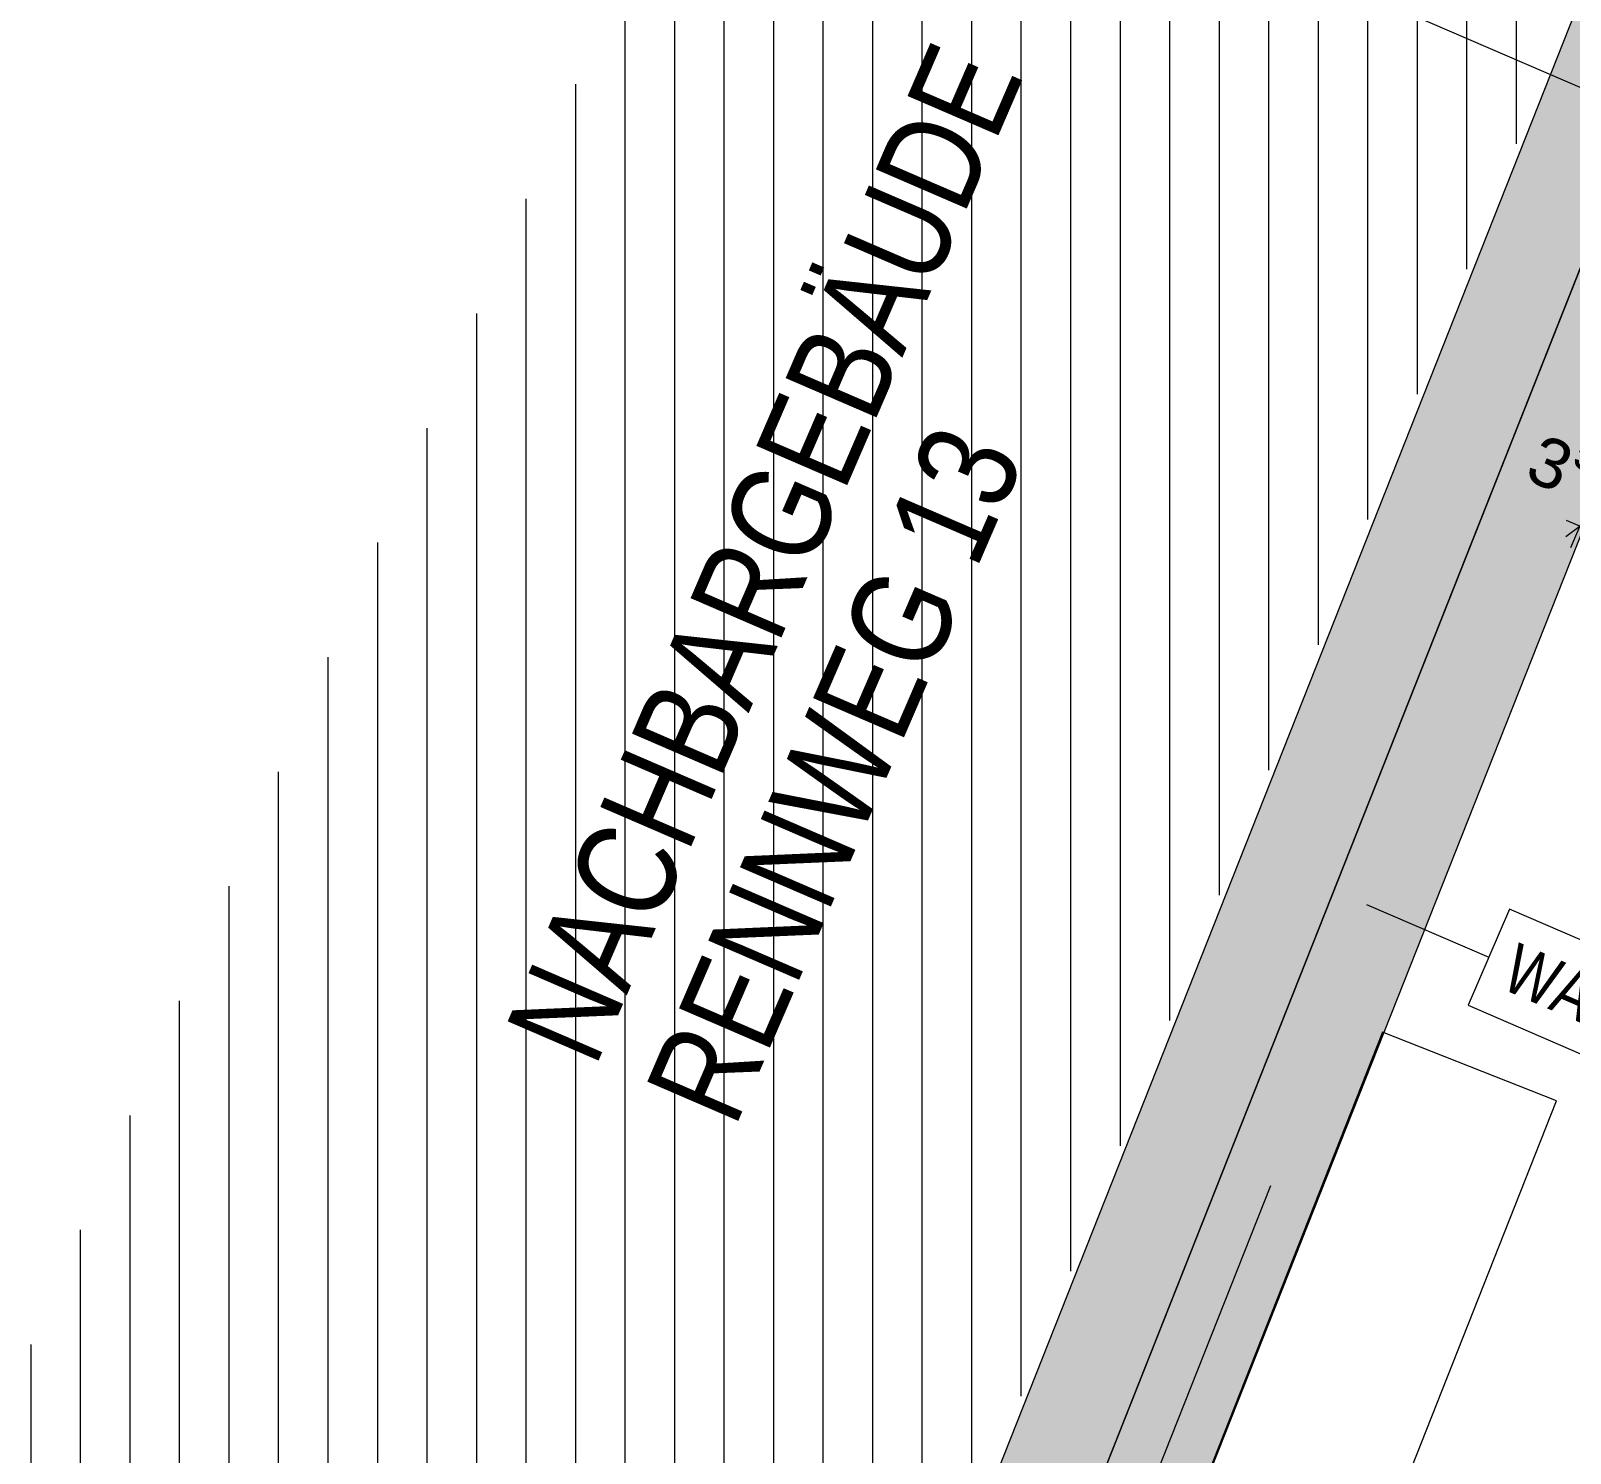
# Model space of a CAD drawing. Header units: millimetres. Extents: x 12535370 to 12566104, y 356204400 to 356234587.
# Drawn here: x 12538398 to 12541507, y 356217172 to 356220046 of the extents above; entities that cross this region are included whole.
import ezdxf
from ezdxf.enums import TextEntityAlignment as Align

# ---------------------------------------------------------------- set-up
doc = ezdxf.new("R2010")
doc.units = ezdxf.units.MM
doc.header["$MEASUREMENT"] = 0
doc.linetypes.add('Dot & Dashed', pattern=[6702.78, 3527.78, -1763.89, 0, -1411.11])
for name, color, linetype in [('New_015 Innenwände', 7, 'Continuous'), ('New_035 Decken', 7, 'Continuous'), ('New_065 Möbel Einrichtung', 7, 'Continuous'), ('New_290 Raster _ Achsen', 7, 'Continuous'), ('New_GRUNDSTÜCKSGRENZE', 7, 'Continuous')]:
    doc.layers.add(name, color=color, linetype=linetype)
for name, color, linetype, lineweight in [('New_015 Innenwände_Pen_No__1', 7, 'Continuous', 13), ('New_035 Decken_Pen_No__1', 7, 'Continuous', 13), ('New_065 Möbel Einrichtung_Pen_No__1', 7, 'Continuous', 13), ('New_160 Beschriftungen Ausführung_Pen_No__1', 7, 'Continuous', 13), ('New_255 Plangrafiken_Pen_No__1', 7, 'Continuous', 13), ('New_255 Plangrafiken_Pen_No__39', 8, 'Continuous', 13), ('New_290 Raster _ Achsen_Pen_No__108', 7, 'Continuous', 13), ('New_GRUNDSTÜCKSGRENZE_Pen_No__1', 7, 'Continuous', 13)]:
    doc.layers.add(name, color=color, linetype=linetype, lineweight=lineweight)
doc.styles.add('GENERATED_STYLE_1', font='arial.ttf')
doc.styles.add('GENERATED_STYLE_2', font='arial.ttf', dxfattribs={"width": 0.8})
doc.dimstyles.new('GENERATED_STYLE__1', dxfattribs={"dimtxt": 125, "dimasz": 47.5, "dimexe": 0.18, "dimexo": 2, "dimgap": 0, "dimtad": 1, "dimlfac": 0.001, "dimzin": 0, "dimdsep": 46, "dimtxsty": 'GENERATED_STYLE_1', "dimblk": 'ARROWHEAD_2', "dimblk1": 'ARROWHEAD_2', "dimblk2": 'ARROWHEAD_2', "dimcen": 0.09, "dimclrd": 7, "dimclre": 7, "dimclrt": 7, "dimadec": 0, "dimazin": 0, "dimtfac": 1, "dimtdec": 4, "dimtmove": 0, "dimatfit": 3, "dimfxl": 1, "dimtolj": 1, "dimtzin": 0, "dimarcsym": 0})
doc.dimstyles.new('GENERATED_STYLE__3', dxfattribs={"dimtxt": 100, "dimasz": 47.5, "dimexe": 0.18, "dimexo": 2, "dimgap": 0, "dimtad": 1, "dimlfac": 0.001, "dimzin": 0, "dimdsep": 46, "dimtxsty": 'GENERATED_STYLE_1', "dimblk": 'ARROWHEAD_2', "dimblk1": 'ARROWHEAD_2', "dimblk2": 'ARROWHEAD_2', "dimcen": 0.09, "dimclrd": 7, "dimclre": 7, "dimclrt": 7, "dimadec": 0, "dimazin": 0, "dimtfac": 1, "dimtdec": 4, "dimtmove": 0, "dimatfit": 3, "dimfxl": 1, "dimtolj": 1, "dimtzin": 0, "dimarcsym": 0})

# ---------------------------------------------------------------- blocks, each defined once
blk = doc.blocks.new('Wall_1', base_point=(12539105, 356213987.7))
at = {"layer": 'New_015 Innenwände', "linetype": 'Continuous', "lineweight": 0, "true_color": 0x000000}
h = blk.add_hatch(dxfattribs=at)
h.set_pattern_fill('DÄMMSTOFF__POLYSTYROL_EPS', color=18, style=0, pattern_type=2)
h.set_pattern_definition([(338.410869, (12240439.157, 356160438.356), (19.119148, 48.316231), [30, -60]), (338.410869, (12240490.56, 356160445.956), (19.119148, 48.316231), [30, -60]), (38.410869, (12240467.05, 356160427.317), (-32.28351, 40.715783), [30, -60]), (38.410869, (12240486.17, 356160475.633), (-32.28351, 40.715783), [30, -60]), (98.410869, (12240439.157, 356160438.356), (51.4026574, 7.600448), [30, -60]), (98.410869, (12240458.276, 356160486.67), (51.4026574, 7.600448), [30, -60])])
h.paths.add_polyline_path([(12539105, 356213987.7), (12539291, 356213914.1), (12544736, 356227674.2), (12544552.3, 356227753.5)])
h = blk.add_hatch(dxfattribs=at)
h.set_pattern_fill('BETON_BEWEHRT_SN46', color=18, style=0, pattern_type=2)
h.set_pattern_definition([(45, (12240439.16, 356160438.36), (-70.710678, 70.710678), [30, -20]), (45, (12240403.8, 356160473.71), (-70.710678, 70.710678), [100, 0])])
h.paths.add_polyline_path([(12539291, 356213914.1), (12539477, 356213840.5), (12544846.1, 356227408.8), (12544662.4, 356227488.1)])
at = {"layer": 'New_015 Innenwände_Pen_No__1', "color": 7, "linetype": 'Continuous', "lineweight": 13}
blk.add_line((12544662.4, 356227488.1), (12539291, 356213914.1), dxfattribs=at)
at = {"layer": 'New_015 Innenwände_Pen_No__1', "color": 7, "linetype": 'Continuous', "lineweight": 13, "flags": 128}
for points in [[(12544625.9, 356227939.6), (12539105, 356213987.7)], [(12539477, 356213840.5), (12544846.1, 356227408.8)]]:
    blk.add_lwpolyline(points, dxfattribs=at)
blk = doc.blocks.new('*X31', base_point=(12240439.2, 356160438.4))
at = {"layer": 'New_255 Plangrafiken_Pen_No__39', "color": 8, "linetype": 'Continuous', "lineweight": 13}
for p, q in [((12539598.2, 356220169.2), (12539598.2, 356219933.6)), ((12539598.2, 356220169.2), (12539598.2, 356219933.6)), ((12539698.2, 356220183.6), (12539698.2, 356219933.6)), ((12539698.2, 356220183.6), (12539698.2, 356219933.6)), ((12539798.2, 356220183.6), (12539798.2, 356219933.6)), ((12539798.2, 356220183.6), (12539798.2, 356219933.6)), ((12539898.2, 356220183.6), (12539898.2, 356219933.6)), ((12539898.2, 356220183.6), (12539898.2, 356219933.6)), ((12539998.2, 356220183.6), (12539998.2, 356219933.6)), ((12539998.2, 356220183.6), (12539998.2, 356219933.6)), ((12540098.2, 356220183.6), (12540098.2, 356219933.6)), ((12540098.2, 356220183.6), (12540098.2, 356219933.6)), ((12540198.2, 356220183.6), (12540198.2, 356219933.6)), ((12540198.2, 356220183.6), (12540198.2, 356219933.6)), ((12540298.2, 356220183.6), (12540298.2, 356219933.6)), ((12540298.2, 356220183.6), (12540298.2, 356219933.6)), ((12540398.2, 356220183.6), (12540398.2, 356219933.6)), ((12540398.2, 356220183.6), (12540398.2, 356219933.6)), ((12540498.2, 356220183.6), (12540498.2, 356219933.6)), ((12540498.2, 356220183.6), (12540498.2, 356219933.6)), ((12540598.2, 356220183.6), (12540598.2, 356219933.6)), ((12540598.2, 356220183.6), (12540598.2, 356219933.6)), ((12540698.2, 356220183.6), (12540698.2, 356219933.6)), ((12540698.2, 356220183.6), (12540698.2, 356219933.6)), ((12540798.2, 356220183.6), (12540798.2, 356219933.6)), ((12540798.2, 356220183.6), (12540798.2, 356219933.6)), ((12540898.2, 356220183.6), (12540898.2, 356219933.6)), ((12540898.2, 356220183.6), (12540898.2, 356219933.6)), ((12540998.2, 356220183.6), (12540998.2, 356219933.6)), ((12540998.2, 356220183.6), (12540998.2, 356219933.6)), ((12541098.2, 356220183.6), (12541098.2, 356219933.6)), ((12541098.2, 356220183.6), (12541098.2, 356219933.6)), ((12541198.2, 356220183.6), (12541198.2, 356219933.6)), ((12541198.2, 356220183.6), (12541198.2, 356219933.6)), ((12541298.2, 356220183.6), (12541298.2, 356219933.6)), ((12541298.2, 356220183.6), (12541298.2, 356219933.6)), ((12541398.2, 356220183.6), (12541398.2, 356219933.6)), ((12541398.2, 356220183.6), (12541398.2, 356219933.6)), ((12539498.2, 356219937.7), (12539498.2, 356219933.6)), ((12539498.2, 356219937.7), (12539498.2, 356219933.6)), ((12539498.2, 356219933.6), (12539498.2, 356219683.6)), ((12539498.2, 356219933.6), (12539498.2, 356219683.6)), ((12539598.2, 356219933.6), (12539598.2, 356219683.6)), ((12539598.2, 356219933.6), (12539598.2, 356219683.6)), ((12539698.2, 356219933.6), (12539698.2, 356219683.6)), ((12539698.2, 356219933.6), (12539698.2, 356219683.6)), ((12539798.2, 356219933.6), (12539798.2, 356219683.6)), ((12539798.2, 356219933.6), (12539798.2, 356219683.6)), ((12539898.2, 356219933.6), (12539898.2, 356219683.6)), ((12539898.2, 356219933.6), (12539898.2, 356219683.6)), ((12539998.2, 356219933.6), (12539998.2, 356219683.6)), ((12539998.2, 356219933.6), (12539998.2, 356219683.6)), ((12540098.2, 356219933.6), (12540098.2, 356219683.6)), ((12540098.2, 356219933.6), (12540098.2, 356219683.6)), ((12540198.2, 356219933.6), (12540198.2, 356219683.6)), ((12540198.2, 356219933.6), (12540198.2, 356219683.6)), ((12540298.2, 356219933.6), (12540298.2, 356219683.6)), ((12540298.2, 356219933.6), (12540298.2, 356219683.6)), ((12540398.2, 356219933.6), (12540398.2, 356219683.6)), ((12540398.2, 356219933.6), (12540398.2, 356219683.6)), ((12540498.2, 356219933.6), (12540498.2, 356219683.6)), ((12540498.2, 356219933.6), (12540498.2, 356219683.6)), ((12540598.2, 356219933.6), (12540598.2, 356219683.6)), ((12540598.2, 356219933.6), (12540598.2, 356219683.6)), ((12540698.2, 356219933.6), (12540698.2, 356219683.6)), ((12540698.2, 356219933.6), (12540698.2, 356219683.6)), ((12540798.2, 356219933.6), (12540798.2, 356219683.6)), ((12540798.2, 356219933.6), (12540798.2, 356219683.6)), ((12540898.2, 356219933.6), (12540898.2, 356219683.6)), ((12540898.2, 356219933.6), (12540898.2, 356219683.6)), ((12540998.2, 356219933.6), (12540998.2, 356219683.6)), ((12540998.2, 356219933.6), (12540998.2, 356219683.6)), ((12541098.2, 356219933.6), (12541098.2, 356219683.6)), ((12541098.2, 356219933.6), (12541098.2, 356219683.6)), ((12541198.2, 356219933.6), (12541198.2, 356219683.6)), ((12541198.2, 356219933.6), (12541198.2, 356219683.6)), ((12541298.2, 356219933.6), (12541298.2, 356219683.6)), ((12541298.2, 356219933.6), (12541298.2, 356219683.6)), ((12541398.2, 356219933.6), (12541398.2, 356219817.4)), ((12541398.2, 356219933.6), (12541398.2, 356219817.4)), ((12539398.2, 356219706.2), (12539398.2, 356219683.6)), ((12539398.2, 356219706.2), (12539398.2, 356219683.6)), ((12539398.2, 356219683.6), (12539398.2, 356219433.6)), ((12539398.2, 356219683.6), (12539398.2, 356219433.6)), ((12539498.2, 356219683.6), (12539498.2, 356219433.6)), ((12539498.2, 356219683.6), (12539498.2, 356219433.6)), ((12539598.2, 356219683.6), (12539598.2, 356219433.6)), ((12539598.2, 356219683.6), (12539598.2, 356219433.6)), ((12539698.2, 356219683.6), (12539698.2, 356219433.6)), ((12539698.2, 356219683.6), (12539698.2, 356219433.6)), ((12539798.2, 356219683.6), (12539798.2, 356219433.6)), ((12539798.2, 356219683.6), (12539798.2, 356219433.6)), ((12539898.2, 356219683.6), (12539898.2, 356219433.6)), ((12539898.2, 356219683.6), (12539898.2, 356219433.6)), ((12539998.2, 356219683.6), (12539998.2, 356219433.6)), ((12539998.2, 356219683.6), (12539998.2, 356219433.6)), ((12540098.2, 356219683.6), (12540098.2, 356219433.6)), ((12540098.2, 356219683.6), (12540098.2, 356219433.6)), ((12540198.2, 356219683.6), (12540198.2, 356219433.6)), ((12540198.2, 356219683.6), (12540198.2, 356219433.6)), ((12540298.2, 356219683.6), (12540298.2, 356219433.6)), ((12540298.2, 356219683.6), (12540298.2, 356219433.6)), ((12540398.2, 356219683.6), (12540398.2, 356219433.6)), ((12540398.2, 356219683.6), (12540398.2, 356219433.6)), ((12540498.2, 356219683.6), (12540498.2, 356219433.6)), ((12540498.2, 356219683.6), (12540498.2, 356219433.6)), ((12540598.2, 356219683.6), (12540598.2, 356219433.6)), ((12540598.2, 356219683.6), (12540598.2, 356219433.6)), ((12540698.2, 356219683.6), (12540698.2, 356219433.6)), ((12540698.2, 356219683.6), (12540698.2, 356219433.6)), ((12540798.2, 356219683.6), (12540798.2, 356219433.6)), ((12540798.2, 356219683.6), (12540798.2, 356219433.6)), ((12540898.2, 356219683.6), (12540898.2, 356219433.6)), ((12540898.2, 356219683.6), (12540898.2, 356219433.6)), ((12540998.2, 356219683.6), (12540998.2, 356219433.6)), ((12540998.2, 356219683.6), (12540998.2, 356219433.6)), ((12541098.2, 356219683.6), (12541098.2, 356219433.6)), ((12541098.2, 356219683.6), (12541098.2, 356219433.6)), ((12541198.2, 356219683.6), (12541198.2, 356219433.6)), ((12541198.2, 356219683.6), (12541198.2, 356219433.6)), ((12541298.2, 356219683.6), (12541298.2, 356219564.3)), ((12541298.2, 356219683.6), (12541298.2, 356219564.3)), ((12539298.2, 356219474.7), (12539298.2, 356219433.6)), ((12539298.2, 356219474.7), (12539298.2, 356219433.6)), ((12539298.2, 356219433.6), (12539298.2, 356219183.6)), ((12539298.2, 356219433.6), (12539298.2, 356219183.6)), ((12539398.2, 356219433.6), (12539398.2, 356219183.6)), ((12539398.2, 356219433.6), (12539398.2, 356219183.6)), ((12539498.2, 356219433.6), (12539498.2, 356219183.6)), ((12539498.2, 356219433.6), (12539498.2, 356219183.6)), ((12539598.2, 356219433.6), (12539598.2, 356219183.6)), ((12539598.2, 356219433.6), (12539598.2, 356219183.6)), ((12539698.2, 356219433.6), (12539698.2, 356219183.6)), ((12539698.2, 356219433.6), (12539698.2, 356219183.6)), ((12539798.2, 356219433.6), (12539798.2, 356219183.6)), ((12539798.2, 356219433.6), (12539798.2, 356219183.6)), ((12539898.2, 356219433.6), (12539898.2, 356219183.6)), ((12539898.2, 356219433.6), (12539898.2, 356219183.6)), ((12539998.2, 356219433.6), (12539998.2, 356219183.6)), ((12539998.2, 356219433.6), (12539998.2, 356219183.6)), ((12540098.2, 356219433.6), (12540098.2, 356219183.6)), ((12540098.2, 356219433.6), (12540098.2, 356219183.6)), ((12540198.2, 356219433.6), (12540198.2, 356219183.6)), ((12540198.2, 356219433.6), (12540198.2, 356219183.6)), ((12540298.2, 356219433.6), (12540298.2, 356219183.6)), ((12540298.2, 356219433.6), (12540298.2, 356219183.6)), ((12540398.2, 356219433.6), (12540398.2, 356219183.6)), ((12540398.2, 356219433.6), (12540398.2, 356219183.6)), ((12540498.2, 356219433.6), (12540498.2, 356219183.6)), ((12540498.2, 356219433.6), (12540498.2, 356219183.6)), ((12540598.2, 356219433.6), (12540598.2, 356219183.6)), ((12540598.2, 356219433.6), (12540598.2, 356219183.6)), ((12540698.2, 356219433.6), (12540698.2, 356219183.6)), ((12540698.2, 356219433.6), (12540698.2, 356219183.6)), ((12540798.2, 356219433.6), (12540798.2, 356219183.6)), ((12540798.2, 356219433.6), (12540798.2, 356219183.6)), ((12540898.2, 356219433.6), (12540898.2, 356219183.6)), ((12540898.2, 356219433.6), (12540898.2, 356219183.6)), ((12540998.2, 356219433.6), (12540998.2, 356219183.6)), ((12540998.2, 356219433.6), (12540998.2, 356219183.6)), ((12541098.2, 356219433.6), (12541098.2, 356219183.6)), ((12541098.2, 356219433.6), (12541098.2, 356219183.6)), ((12541198.2, 356219433.6), (12541198.2, 356219311.3)), ((12541198.2, 356219433.6), (12541198.2, 356219311.3)), ((12539198.2, 356219243.2), (12539198.2, 356219183.6)), ((12539198.2, 356219243.2), (12539198.2, 356219183.6)), ((12539198.2, 356219183.6), (12539198.2, 356218933.6)), ((12539198.2, 356219183.6), (12539198.2, 356218933.6)), ((12539298.2, 356219183.6), (12539298.2, 356218933.6)), ((12539298.2, 356219183.6), (12539298.2, 356218933.6)), ((12539398.2, 356219183.6), (12539398.2, 356218933.6)), ((12539398.2, 356219183.6), (12539398.2, 356218933.6)), ((12539498.2, 356219183.6), (12539498.2, 356218933.6)), ((12539498.2, 356219183.6), (12539498.2, 356218933.6)), ((12539598.2, 356219183.6), (12539598.2, 356218933.6)), ((12539598.2, 356219183.6), (12539598.2, 356218933.6)), ((12539698.2, 356219183.6), (12539698.2, 356218933.6)), ((12539698.2, 356219183.6), (12539698.2, 356218933.6)), ((12539798.2, 356219183.6), (12539798.2, 356218933.6)), ((12539798.2, 356219183.6), (12539798.2, 356218933.6)), ((12539898.2, 356219183.6), (12539898.2, 356218933.6)), ((12539898.2, 356219183.6), (12539898.2, 356218933.6)), ((12539998.2, 356219183.6), (12539998.2, 356218933.6)), ((12539998.2, 356219183.6), (12539998.2, 356218933.6)), ((12540098.2, 356219183.6), (12540098.2, 356218933.6)), ((12540098.2, 356219183.6), (12540098.2, 356218933.6)), ((12540198.2, 356219183.6), (12540198.2, 356218933.6)), ((12540198.2, 356219183.6), (12540198.2, 356218933.6)), ((12540298.2, 356219183.6), (12540298.2, 356218933.6)), ((12540298.2, 356219183.6), (12540298.2, 356218933.6)), ((12540398.2, 356219183.6), (12540398.2, 356218933.6)), ((12540398.2, 356219183.6), (12540398.2, 356218933.6)), ((12540498.2, 356219183.6), (12540498.2, 356218933.6)), ((12540498.2, 356219183.6), (12540498.2, 356218933.6)), ((12540598.2, 356219183.6), (12540598.2, 356218933.6)), ((12540598.2, 356219183.6), (12540598.2, 356218933.6)), ((12540698.2, 356219183.6), (12540698.2, 356218933.6)), ((12540698.2, 356219183.6), (12540698.2, 356218933.6)), ((12540798.2, 356219183.6), (12540798.2, 356218933.6)), ((12540798.2, 356219183.6), (12540798.2, 356218933.6)), ((12540898.2, 356219183.6), (12540898.2, 356218933.6)), ((12540898.2, 356219183.6), (12540898.2, 356218933.6)), ((12540998.2, 356219183.6), (12540998.2, 356218933.6)), ((12540998.2, 356219183.6), (12540998.2, 356218933.6)), ((12541098.2, 356219183.6), (12541098.2, 356219058.2)), ((12541098.2, 356219183.6), (12541098.2, 356219058.2)), ((12539098.2, 356219011.7), (12539098.2, 356218933.6)), ((12539098.2, 356219011.7), (12539098.2, 356218933.6)), ((12539098.2, 356218933.6), (12539098.2, 356218683.6)), ((12539098.2, 356218933.6), (12539098.2, 356218683.6)), ((12539198.2, 356218933.6), (12539198.2, 356218683.6)), ((12539198.2, 356218933.6), (12539198.2, 356218683.6)), ((12539298.2, 356218933.6), (12539298.2, 356218683.6)), ((12539298.2, 356218933.6), (12539298.2, 356218683.6)), ((12539398.2, 356218933.6), (12539398.2, 356218683.6)), ((12539398.2, 356218933.6), (12539398.2, 356218683.6)), ((12539498.2, 356218933.6), (12539498.2, 356218683.6)), ((12539498.2, 356218933.6), (12539498.2, 356218683.6)), ((12539598.2, 356218933.6), (12539598.2, 356218683.6)), ((12539598.2, 356218933.6), (12539598.2, 356218683.6)), ((12539698.2, 356218933.6), (12539698.2, 356218683.6)), ((12539698.2, 356218933.6), (12539698.2, 356218683.6)), ((12539798.2, 356218933.6), (12539798.2, 356218683.6)), ((12539798.2, 356218933.6), (12539798.2, 356218683.6)), ((12539898.2, 356218933.6), (12539898.2, 356218683.6)), ((12539898.2, 356218933.6), (12539898.2, 356218683.6)), ((12539998.2, 356218933.6), (12539998.2, 356218683.6)), ((12539998.2, 356218933.6), (12539998.2, 356218683.6)), ((12540098.2, 356218933.6), (12540098.2, 356218683.6)), ((12540098.2, 356218933.6), (12540098.2, 356218683.6)), ((12540198.2, 356218933.6), (12540198.2, 356218683.6)), ((12540198.2, 356218933.6), (12540198.2, 356218683.6)), ((12540298.2, 356218933.6), (12540298.2, 356218683.6)), ((12540298.2, 356218933.6), (12540298.2, 356218683.6)), ((12540398.2, 356218933.6), (12540398.2, 356218683.6)), ((12540398.2, 356218933.6), (12540398.2, 356218683.6)), ((12540498.2, 356218933.6), (12540498.2, 356218683.6)), ((12540498.2, 356218933.6), (12540498.2, 356218683.6)), ((12540598.2, 356218933.6), (12540598.2, 356218683.6)), ((12540598.2, 356218933.6), (12540598.2, 356218683.6)), ((12540698.2, 356218933.6), (12540698.2, 356218683.6)), ((12540698.2, 356218933.6), (12540698.2, 356218683.6)), ((12540798.2, 356218933.6), (12540798.2, 356218683.6)), ((12540798.2, 356218933.6), (12540798.2, 356218683.6)), ((12540898.2, 356218933.6), (12540898.2, 356218683.6)), ((12540898.2, 356218933.6), (12540898.2, 356218683.6)), ((12540998.2, 356218933.6), (12540998.2, 356218805.2)), ((12540998.2, 356218933.6), (12540998.2, 356218805.2)), ((12538998.2, 356218780.2), (12538998.2, 356218683.6)), ((12538998.2, 356218780.2), (12538998.2, 356218683.6)), ((12538998.2, 356218683.6), (12538998.2, 356218433.6)), ((12538998.2, 356218683.6), (12538998.2, 356218433.6)), ((12539098.2, 356218683.6), (12539098.2, 356218433.6)), ((12539098.2, 356218683.6), (12539098.2, 356218433.6)), ((12539198.2, 356218683.6), (12539198.2, 356218433.6)), ((12539198.2, 356218683.6), (12539198.2, 356218433.6)), ((12539298.2, 356218683.6), (12539298.2, 356218433.6)), ((12539298.2, 356218683.6), (12539298.2, 356218433.6)), ((12539398.2, 356218683.6), (12539398.2, 356218433.6)), ((12539398.2, 356218683.6), (12539398.2, 356218433.6)), ((12539498.2, 356218683.6), (12539498.2, 356218433.6)), ((12539498.2, 356218683.6), (12539498.2, 356218433.6)), ((12539598.2, 356218683.6), (12539598.2, 356218433.6)), ((12539598.2, 356218683.6), (12539598.2, 356218433.6)), ((12539698.2, 356218683.6), (12539698.2, 356218433.6)), ((12539698.2, 356218683.6), (12539698.2, 356218433.6)), ((12539798.2, 356218683.6), (12539798.2, 356218433.6)), ((12539798.2, 356218683.6), (12539798.2, 356218433.6)), ((12539898.2, 356218683.6), (12539898.2, 356218433.6)), ((12539898.2, 356218683.6), (12539898.2, 356218433.6)), ((12539998.2, 356218683.6), (12539998.2, 356218433.6)), ((12539998.2, 356218683.6), (12539998.2, 356218433.6)), ((12540098.2, 356218683.6), (12540098.2, 356218433.6)), ((12540098.2, 356218683.6), (12540098.2, 356218433.6)), ((12540198.2, 356218683.6), (12540198.2, 356218433.6)), ((12540198.2, 356218683.6), (12540198.2, 356218433.6)), ((12540298.2, 356218683.6), (12540298.2, 356218433.6)), ((12540298.2, 356218683.6), (12540298.2, 356218433.6)), ((12540398.2, 356218683.6), (12540398.2, 356218433.6)), ((12540398.2, 356218683.6), (12540398.2, 356218433.6)), ((12540498.2, 356218683.6), (12540498.2, 356218433.6)), ((12540498.2, 356218683.6), (12540498.2, 356218433.6)), ((12540598.2, 356218683.6), (12540598.2, 356218433.6)), ((12540598.2, 356218683.6), (12540598.2, 356218433.6)), ((12540698.2, 356218683.6), (12540698.2, 356218433.6)), ((12540698.2, 356218683.6), (12540698.2, 356218433.6)), ((12540798.2, 356218683.6), (12540798.2, 356218433.6)), ((12540798.2, 356218683.6), (12540798.2, 356218433.6)), ((12540898.2, 356218683.6), (12540898.2, 356218552.1)), ((12540898.2, 356218683.6), (12540898.2, 356218552.1)), ((12538898.2, 356218548.7), (12538898.2, 356218433.6)), ((12538898.2, 356218548.7), (12538898.2, 356218433.6)), ((12538898.2, 356218433.6), (12538898.2, 356218183.6)), ((12538898.2, 356218433.6), (12538898.2, 356218183.6)), ((12538998.2, 356218433.6), (12538998.2, 356218183.6)), ((12538998.2, 356218433.6), (12538998.2, 356218183.6)), ((12539098.2, 356218433.6), (12539098.2, 356218183.6)), ((12539098.2, 356218433.6), (12539098.2, 356218183.6)), ((12539198.2, 356218433.6), (12539198.2, 356218183.6)), ((12539198.2, 356218433.6), (12539198.2, 356218183.6)), ((12539298.2, 356218433.6), (12539298.2, 356218183.6)), ((12539298.2, 356218433.6), (12539298.2, 356218183.6)), ((12539398.2, 356218433.6), (12539398.2, 356218183.6)), ((12539398.2, 356218433.6), (12539398.2, 356218183.6)), ((12539498.2, 356218433.6), (12539498.2, 356218183.6)), ((12539498.2, 356218433.6), (12539498.2, 356218183.6)), ((12539598.2, 356218433.6), (12539598.2, 356218183.6)), ((12539598.2, 356218433.6), (12539598.2, 356218183.6)), ((12539698.2, 356218433.6), (12539698.2, 356218183.6)), ((12539698.2, 356218433.6), (12539698.2, 356218183.6)), ((12539798.2, 356218433.6), (12539798.2, 356218183.6)), ((12539798.2, 356218433.6), (12539798.2, 356218183.6)), ((12539898.2, 356218433.6), (12539898.2, 356218183.6)), ((12539898.2, 356218433.6), (12539898.2, 356218183.6)), ((12539998.2, 356218433.6), (12539998.2, 356218183.6)), ((12539998.2, 356218433.6), (12539998.2, 356218183.6)), ((12540098.2, 356218433.6), (12540098.2, 356218183.6)), ((12540098.2, 356218433.6), (12540098.2, 356218183.6)), ((12540198.2, 356218433.6), (12540198.2, 356218183.6)), ((12540198.2, 356218433.6), (12540198.2, 356218183.6)), ((12540298.2, 356218433.6), (12540298.2, 356218183.6)), ((12540298.2, 356218433.6), (12540298.2, 356218183.6)), ((12540398.2, 356218433.6), (12540398.2, 356218183.6)), ((12540398.2, 356218433.6), (12540398.2, 356218183.6)), ((12540498.2, 356218433.6), (12540498.2, 356218183.6)), ((12540498.2, 356218433.6), (12540498.2, 356218183.6)), ((12540598.2, 356218433.6), (12540598.2, 356218183.6)), ((12540598.2, 356218433.6), (12540598.2, 356218183.6)), ((12540698.2, 356218433.6), (12540698.2, 356218183.6)), ((12540698.2, 356218433.6), (12540698.2, 356218183.6)), ((12540798.2, 356218433.6), (12540798.2, 356218299.1)), ((12540798.2, 356218433.6), (12540798.2, 356218299.1)), ((12538798.2, 356218317.2), (12538798.2, 356218183.6)), ((12538798.2, 356218317.2), (12538798.2, 356218183.6)), ((12538798.2, 356218183.6), (12538798.2, 356217933.6)), ((12538798.2, 356218183.6), (12538798.2, 356217933.6)), ((12538898.2, 356218183.6), (12538898.2, 356217933.6)), ((12538898.2, 356218183.6), (12538898.2, 356217933.6)), ((12538998.2, 356218183.6), (12538998.2, 356217933.6)), ((12538998.2, 356218183.6), (12538998.2, 356217933.6)), ((12539098.2, 356218183.6), (12539098.2, 356217933.6)), ((12539098.2, 356218183.6), (12539098.2, 356217933.6)), ((12539198.2, 356218183.6), (12539198.2, 356217933.6)), ((12539198.2, 356218183.6), (12539198.2, 356217933.6)), ((12539298.2, 356218183.6), (12539298.2, 356217933.6)), ((12539298.2, 356218183.6), (12539298.2, 356217933.6)), ((12539398.2, 356218183.6), (12539398.2, 356217933.6)), ((12539398.2, 356218183.6), (12539398.2, 356217933.6)), ((12539498.2, 356218183.6), (12539498.2, 356217933.6)), ((12539498.2, 356218183.6), (12539498.2, 356217933.6)), ((12539598.2, 356218183.6), (12539598.2, 356217933.6)), ((12539598.2, 356218183.6), (12539598.2, 356217933.6)), ((12539698.2, 356218183.6), (12539698.2, 356217933.6)), ((12539698.2, 356218183.6), (12539698.2, 356217933.6)), ((12539798.2, 356218183.6), (12539798.2, 356217933.6)), ((12539798.2, 356218183.6), (12539798.2, 356217933.6)), ((12539898.2, 356218183.6), (12539898.2, 356217933.6)), ((12539898.2, 356218183.6), (12539898.2, 356217933.6)), ((12539998.2, 356218183.6), (12539998.2, 356217933.6)), ((12539998.2, 356218183.6), (12539998.2, 356217933.6)), ((12540098.2, 356218183.6), (12540098.2, 356217933.6)), ((12540098.2, 356218183.6), (12540098.2, 356217933.6)), ((12540198.2, 356218183.6), (12540198.2, 356217933.6)), ((12540198.2, 356218183.6), (12540198.2, 356217933.6)), ((12540298.2, 356218183.6), (12540298.2, 356217933.6)), ((12540298.2, 356218183.6), (12540298.2, 356217933.6)), ((12540398.2, 356218183.6), (12540398.2, 356217933.6)), ((12540398.2, 356218183.6), (12540398.2, 356217933.6)), ((12540498.2, 356218183.6), (12540498.2, 356217933.6)), ((12540498.2, 356218183.6), (12540498.2, 356217933.6)), ((12540598.2, 356218183.6), (12540598.2, 356217933.6)), ((12540598.2, 356218183.6), (12540598.2, 356217933.6)), ((12540698.2, 356218183.6), (12540698.2, 356218046)), ((12540698.2, 356218183.6), (12540698.2, 356218046)), ((12538698.2, 356218085.7), (12538698.2, 356217933.6)), ((12538698.2, 356218085.7), (12538698.2, 356217933.6)), ((12538698.2, 356217933.6), (12538698.2, 356217683.6)), ((12538698.2, 356217933.6), (12538698.2, 356217683.6)), ((12538798.2, 356217933.6), (12538798.2, 356217683.6)), ((12538798.2, 356217933.6), (12538798.2, 356217683.6)), ((12538898.2, 356217933.6), (12538898.2, 356217683.6)), ((12538898.2, 356217933.6), (12538898.2, 356217683.6)), ((12538998.2, 356217933.6), (12538998.2, 356217683.6)), ((12538998.2, 356217933.6), (12538998.2, 356217683.6)), ((12539098.2, 356217933.6), (12539098.2, 356217683.6)), ((12539098.2, 356217933.6), (12539098.2, 356217683.6)), ((12539198.2, 356217933.6), (12539198.2, 356217683.6)), ((12539198.2, 356217933.6), (12539198.2, 356217683.6)), ((12539298.2, 356217933.6), (12539298.2, 356217683.6)), ((12539298.2, 356217933.6), (12539298.2, 356217683.6)), ((12539398.2, 356217933.6), (12539398.2, 356217683.6)), ((12539398.2, 356217933.6), (12539398.2, 356217683.6)), ((12539498.2, 356217933.6), (12539498.2, 356217683.6)), ((12539498.2, 356217933.6), (12539498.2, 356217683.6)), ((12539598.2, 356217933.6), (12539598.2, 356217683.6)), ((12539598.2, 356217933.6), (12539598.2, 356217683.6)), ((12539698.2, 356217933.6), (12539698.2, 356217683.6)), ((12539698.2, 356217933.6), (12539698.2, 356217683.6)), ((12539798.2, 356217933.6), (12539798.2, 356217683.6)), ((12539798.2, 356217933.6), (12539798.2, 356217683.6)), ((12539898.2, 356217933.6), (12539898.2, 356217683.6)), ((12539898.2, 356217933.6), (12539898.2, 356217683.6)), ((12539998.2, 356217933.6), (12539998.2, 356217683.6)), ((12539998.2, 356217933.6), (12539998.2, 356217683.6)), ((12540098.2, 356217933.6), (12540098.2, 356217683.6)), ((12540098.2, 356217933.6), (12540098.2, 356217683.6)), ((12540198.2, 356217933.6), (12540198.2, 356217683.6)), ((12540198.2, 356217933.6), (12540198.2, 356217683.6)), ((12540298.2, 356217933.6), (12540298.2, 356217683.6)), ((12540298.2, 356217933.6), (12540298.2, 356217683.6)), ((12540398.2, 356217933.6), (12540398.2, 356217683.6)), ((12540398.2, 356217933.6), (12540398.2, 356217683.6)), ((12540498.2, 356217933.6), (12540498.2, 356217683.6)), ((12540498.2, 356217933.6), (12540498.2, 356217683.6)), ((12540598.2, 356217933.6), (12540598.2, 356217793)), ((12540598.2, 356217933.6), (12540598.2, 356217793)), ((12538598.2, 356217854.3), (12538598.2, 356217683.6)), ((12538598.2, 356217854.3), (12538598.2, 356217683.6)), ((12538598.2, 356217683.6), (12538598.2, 356217433.6)), ((12538598.2, 356217683.6), (12538598.2, 356217433.6)), ((12538698.2, 356217683.6), (12538698.2, 356217433.6)), ((12538698.2, 356217683.6), (12538698.2, 356217433.6)), ((12538798.2, 356217683.6), (12538798.2, 356217433.6)), ((12538798.2, 356217683.6), (12538798.2, 356217433.6)), ((12538898.2, 356217683.6), (12538898.2, 356217433.6)), ((12538898.2, 356217683.6), (12538898.2, 356217433.6)), ((12538998.2, 356217683.6), (12538998.2, 356217433.6)), ((12538998.2, 356217683.6), (12538998.2, 356217433.6)), ((12539098.2, 356217683.6), (12539098.2, 356217433.6)), ((12539098.2, 356217683.6), (12539098.2, 356217433.6)), ((12539198.2, 356217683.6), (12539198.2, 356217433.6)), ((12539198.2, 356217683.6), (12539198.2, 356217433.6)), ((12539298.2, 356217683.6), (12539298.2, 356217433.6)), ((12539298.2, 356217683.6), (12539298.2, 356217433.6)), ((12539398.2, 356217683.6), (12539398.2, 356217433.6)), ((12539398.2, 356217683.6), (12539398.2, 356217433.6)), ((12539498.2, 356217683.6), (12539498.2, 356217433.6)), ((12539498.2, 356217683.6), (12539498.2, 356217433.6)), ((12539598.2, 356217683.6), (12539598.2, 356217433.6)), ((12539598.2, 356217683.6), (12539598.2, 356217433.6)), ((12539698.2, 356217683.6), (12539698.2, 356217433.6)), ((12539698.2, 356217683.6), (12539698.2, 356217433.6)), ((12539798.2, 356217683.6), (12539798.2, 356217433.6)), ((12539798.2, 356217683.6), (12539798.2, 356217433.6)), ((12539898.2, 356217683.6), (12539898.2, 356217433.6)), ((12539898.2, 356217683.6), (12539898.2, 356217433.6)), ((12539998.2, 356217683.6), (12539998.2, 356217433.6)), ((12539998.2, 356217683.6), (12539998.2, 356217433.6)), ((12540098.2, 356217683.6), (12540098.2, 356217433.6)), ((12540098.2, 356217683.6), (12540098.2, 356217433.6)), ((12540198.2, 356217683.6), (12540198.2, 356217433.6)), ((12540198.2, 356217683.6), (12540198.2, 356217433.6)), ((12540298.2, 356217683.6), (12540298.2, 356217433.6)), ((12540298.2, 356217683.6), (12540298.2, 356217433.6)), ((12540398.2, 356217683.6), (12540398.2, 356217433.6)), ((12540398.2, 356217683.6), (12540398.2, 356217433.6)), ((12540498.2, 356217683.6), (12540498.2, 356217539.9)), ((12540498.2, 356217683.6), (12540498.2, 356217539.9)), ((12538498.2, 356217622.8), (12538498.2, 356217433.6)), ((12538498.2, 356217622.8), (12538498.2, 356217433.6)), ((12538498.2, 356217433.6), (12538498.2, 356217183.6)), ((12538498.2, 356217433.6), (12538498.2, 356217183.6)), ((12538598.2, 356217433.6), (12538598.2, 356217183.6)), ((12538598.2, 356217433.6), (12538598.2, 356217183.6)), ((12538698.2, 356217433.6), (12538698.2, 356217183.6)), ((12538698.2, 356217433.6), (12538698.2, 356217183.6)), ((12538798.2, 356217433.6), (12538798.2, 356217183.6)), ((12538798.2, 356217433.6), (12538798.2, 356217183.6)), ((12538898.2, 356217433.6), (12538898.2, 356217183.6)), ((12538898.2, 356217433.6), (12538898.2, 356217183.6)), ((12538998.2, 356217433.6), (12538998.2, 356217183.6)), ((12538998.2, 356217433.6), (12538998.2, 356217183.6)), ((12539098.2, 356217433.6), (12539098.2, 356217183.6)), ((12539098.2, 356217433.6), (12539098.2, 356217183.6)), ((12539198.2, 356217433.6), (12539198.2, 356217183.6)), ((12539198.2, 356217433.6), (12539198.2, 356217183.6)), ((12539298.2, 356217433.6), (12539298.2, 356217183.6)), ((12539298.2, 356217433.6), (12539298.2, 356217183.6)), ((12539398.2, 356217433.6), (12539398.2, 356217183.6)), ((12539398.2, 356217433.6), (12539398.2, 356217183.6)), ((12539498.2, 356217433.6), (12539498.2, 356217183.6)), ((12539498.2, 356217433.6), (12539498.2, 356217183.6)), ((12539598.2, 356217433.6), (12539598.2, 356217183.6)), ((12539598.2, 356217433.6), (12539598.2, 356217183.6)), ((12539698.2, 356217433.6), (12539698.2, 356217183.6)), ((12539698.2, 356217433.6), (12539698.2, 356217183.6)), ((12539798.2, 356217433.6), (12539798.2, 356217183.6)), ((12539798.2, 356217433.6), (12539798.2, 356217183.6)), ((12539898.2, 356217433.6), (12539898.2, 356217183.6)), ((12539898.2, 356217433.6), (12539898.2, 356217183.6)), ((12539998.2, 356217433.6), (12539998.2, 356217183.6)), ((12539998.2, 356217433.6), (12539998.2, 356217183.6)), ((12540098.2, 356217433.6), (12540098.2, 356217183.6)), ((12540098.2, 356217433.6), (12540098.2, 356217183.6)), ((12540198.2, 356217433.6), (12540198.2, 356217183.6)), ((12540198.2, 356217433.6), (12540198.2, 356217183.6)), ((12540298.2, 356217433.6), (12540298.2, 356217183.6)), ((12540298.2, 356217433.6), (12540298.2, 356217183.6)), ((12540398.2, 356217433.6), (12540398.2, 356217286.9)), ((12540398.2, 356217433.6), (12540398.2, 356217286.9)), ((12538398.2, 356217391.3), (12538398.2, 356217183.6)), ((12538398.2, 356217391.3), (12538398.2, 356217183.6)), ((12538398.2, 356217183.6), (12538398.2, 356216933.6)), ((12538398.2, 356217183.6), (12538398.2, 356216933.6)), ((12538498.2, 356217183.6), (12538498.2, 356216933.6)), ((12538498.2, 356217183.6), (12538498.2, 356216933.6)), ((12538598.2, 356217183.6), (12538598.2, 356216933.6)), ((12538598.2, 356217183.6), (12538598.2, 356216933.6)), ((12538698.2, 356217183.6), (12538698.2, 356216933.6)), ((12538698.2, 356217183.6), (12538698.2, 356216933.6)), ((12538798.2, 356217183.6), (12538798.2, 356216933.6)), ((12538798.2, 356217183.6), (12538798.2, 356216933.6)), ((12538898.2, 356217183.6), (12538898.2, 356216933.6)), ((12538898.2, 356217183.6), (12538898.2, 356216933.6)), ((12538998.2, 356217183.6), (12538998.2, 356216933.6)), ((12538998.2, 356217183.6), (12538998.2, 356216933.6)), ((12539098.2, 356217183.6), (12539098.2, 356216933.6)), ((12539098.2, 356217183.6), (12539098.2, 356216933.6)), ((12539198.2, 356217183.6), (12539198.2, 356216933.6)), ((12539198.2, 356217183.6), (12539198.2, 356216933.6)), ((12539298.2, 356217183.6), (12539298.2, 356216933.6)), ((12539298.2, 356217183.6), (12539298.2, 356216933.6)), ((12539398.2, 356217183.6), (12539398.2, 356216933.6)), ((12539398.2, 356217183.6), (12539398.2, 356216933.6)), ((12539498.2, 356217183.6), (12539498.2, 356216933.6)), ((12539498.2, 356217183.6), (12539498.2, 356216933.6)), ((12539598.2, 356217183.6), (12539598.2, 356216933.6)), ((12539598.2, 356217183.6), (12539598.2, 356216933.6)), ((12539698.2, 356217183.6), (12539698.2, 356216933.6)), ((12539698.2, 356217183.6), (12539698.2, 356216933.6)), ((12539798.2, 356217183.6), (12539798.2, 356216933.6)), ((12539798.2, 356217183.6), (12539798.2, 356216933.6)), ((12539898.2, 356217183.6), (12539898.2, 356216933.6)), ((12539898.2, 356217183.6), (12539898.2, 356216933.6)), ((12539998.2, 356217183.6), (12539998.2, 356216933.6)), ((12539998.2, 356217183.6), (12539998.2, 356216933.6)), ((12540098.2, 356217183.6), (12540098.2, 356216933.6)), ((12540098.2, 356217183.6), (12540098.2, 356216933.6)), ((12540198.2, 356217183.6), (12540198.2, 356216933.6)), ((12540198.2, 356217183.6), (12540198.2, 356216933.6)), ((12540298.2, 356217183.6), (12540298.2, 356217033.8)), ((12540298.2, 356217183.6), (12540298.2, 356217033.8))]:
    blk.add_line(p, q, dxfattribs=at)
blk = doc.blocks.new('Fill_3', base_point=(12240439.2, 356160438.4))
at = {"layer": 'New_255 Plangrafiken_Pen_No__39', "color": 8, "linetype": 'Continuous', "lineweight": 13}
blk.add_blockref('*X31', (12240439.2, 356160438.4), dxfattribs=at)
blk = doc.blocks.new('Slab_1', base_point=(12539360.9, 356214097.6))
at = {"layer": 'New_035 Decken_Pen_No__1', "color": 7, "linetype": 'Continuous', "lineweight": 13, "flags": 128}
blk.add_lwpolyline([(12539360.9, 356214097.6), (12557578.6, 356206227.8), (12554930.7, 356223270.2), (12544734.3, 356227674.9), (12543285.2, 356224007.9), (12543065.9, 356223453.8), (12542457.4, 356221915.9), (12541606.4, 356219765.4), (12540339.4, 356216563.5), (12539802, 356215205.5)], close=True, dxfattribs=at)
blk = doc.blocks.new('Standard grid marker[44]', base_point=(12539645.8, 356220744.6))
at = {"layer": 'New_290 Raster _ Achsen_Pen_No__108', "color": 7, "linetype": 'Dot & Dashed', "lineweight": 13}
blk.add_line((12540563.8, 356220348), (12561567.2, 356211274.9), dxfattribs=at)
at = {"layer": 'New_290 Raster _ Achsen_Pen_No__108', "color": 7, "lineweight": 13, "style": 'GENERATED_STYLE_1'}
for tag, p in [('AC_MarkerText_1_0', (12539528.5, 356220880.1)), ('AC_MarkerText_1_1', (12562689.2, 356210875))]:
    blk.add_attdef(tag, text='', height=150, rotation=336.6365, dxfattribs=at).set_placement(p, align=Align.TOP_CENTER)
blk = doc.blocks.new('Standard grid marker[50]', base_point=(12539230.2, 356213489.9))
at = {"layer": 'New_290 Raster _ Achsen_Pen_No__108', "color": 7, "linetype": 'Dot & Dashed', "lineweight": 13}
blk.add_line((12539603.7, 356214432.9), (12547078.2, 356233305.9), dxfattribs=at)
at = {"layer": 'New_290 Raster _ Achsen_Pen_No__108', "color": 7, "lineweight": 13, "style": 'GENERATED_STYLE_1'}
for tag, p in [('AC_MarkerText_1_1', (12547559.5, 356234477.6)), ('AC_MarkerText_1_0', (12539209.1, 356213393.3))]:
    blk.add_attdef(tag, text='', height=150, rotation=336.6365, dxfattribs=at).set_placement(p, align=Align.TOP_CENTER)
blk = doc.blocks.new('Schrank variabel 25[53]', base_point=(12541128.2, 356218022.6))
at = {"layer": 'New_065 Möbel Einrichtung_Pen_No__1', "color": 7, "linetype": 'Continuous', "lineweight": 13, "flags": 128}
blk.add_lwpolyline([(12541128.2, 356218022.6), (12539932.4, 356214994.1), (12540284.3, 356214855.1), (12541480, 356217883.7)], close=True, dxfattribs=at)
blk = doc.blocks.new('*D185', base_point=(12240439.2, 356160438.4))
at = {"layer": 'New_GRUNDSTÜCKSGRENZE_Pen_No__1', "color": 7, "linetype": 'Continuous', "lineweight": 13, "transparency": 16777216}
for p, q in [((12543276.3, 356218962.8), (12543362.3, 356218925.6)), ((12543340.8, 356218915.2), (12543297.8, 356218973.1)), ((12543319.3, 356218944.2), (12543279.7, 356218852.4)), ((12543236.6, 356218871), (12543322.7, 356218833.8)), ((12543301.2, 356218823.5), (12543258.1, 356218881.4)), ((12543279.7, 356218852.4), (12541011.7, 356213602.3))]:
    blk.add_line(p, q, dxfattribs=at)
blk = doc.blocks.new('ARROWHEAD_2')
at = {"color": 0, "linetype": 'Continuous', "lineweight": 0}
for p, q in [((-0.378, -0.655), (0.378, 0.655)), ((0, 0), (-1, 0))]:
    blk.add_line(p, q, dxfattribs=at)
blk = doc.blocks.new('*D186', base_point=(12240439.2, 356160438.4))
at = {"layer": 'New_GRUNDSTÜCKSGRENZE_Pen_No__1', "color": 7, "linetype": 'Continuous', "lineweight": 13, "transparency": 16777216}
for p, q in [((12543236.6, 356218871), (12543322.7, 356218833.8)), ((12543301.2, 356218823.5), (12543258.1, 356218881.4)), ((12543279.7, 356218852.4), (12541011.7, 356213602.3)), ((12540968.7, 356213620.9), (12541054.7, 356213583.7)), ((12541033.2, 356213573.4), (12540990.2, 356213631.3)), ((12541011.7, 356213602.3), (12540853.1, 356213235.1))]:
    blk.add_line(p, q, dxfattribs=at)
at = {"layer": 'New_GRUNDSTÜCKSGRENZE_Pen_No__1', "color": 7, "lineweight": 13, "transparency": 16777216, "insert": (12542056.6, 356216084.1), "char_height": 125, "attachment_point": 7, "rotation": 66.6365, "style": 'GENERATED_STYLE_1'}
blk.add_mtext('\\A1;{\\pql;\\fArial|b0|i0|c0|p0;\\W1.000000;5,72}', dxfattribs=at)
blk = doc.blocks.new('*D209', base_point=(12240439.2, 356160438.4))
at = {"layer": 'New_GRUNDSTÜCKSGRENZE_Pen_No__1', "color": 7, "linetype": 'Continuous', "lineweight": 13, "transparency": 16777216}
for p, q in [((12542490.3, 356218919.5), (12542589.4, 356219148.9)), ((12542533.3, 356218900.9), (12542447.2, 356218938)), ((12542468.7, 356218948.4), (12542511.8, 356218890.5)), ((12540617.2, 356214583.5), (12542490.3, 356218919.5)), ((12540660.2, 356214564.9), (12540574.2, 356214602.1)), ((12540595.7, 356214612.5), (12540638.7, 356214554.6)), ((12540518.1, 356214354), (12540617.2, 356214583.5))]:
    blk.add_line(p, q, dxfattribs=at)
at = {"layer": 'New_GRUNDSTÜCKSGRENZE_Pen_No__1', "color": 7, "lineweight": 13, "transparency": 16777216, "insert": (12541494.5, 356216604.3), "char_height": 100, "attachment_point": 7, "rotation": 66.6365, "style": 'GENERATED_STYLE_1'}
blk.add_mtext('\\A1;{\\pql;\\fArial|b0|i0|c0|p0;\\W1.000000;4,72\\fArial|b0|i0|c0|p0;\\W1.000000;\\A1{\\H.66x;\\S5^  ;}}', dxfattribs=at)
blk = doc.blocks.new('*D218', base_point=(12240439.2, 356160438.4))
at = {"layer": 'New_GRUNDSTÜCKSGRENZE_Pen_No__1', "color": 7, "linetype": 'Continuous', "lineweight": 13, "transparency": 16777216}
for p, q in [((12541508.9, 356219001.7), (12541546, 356219087.8)), ((12541556.4, 356219066.3), (12541498.5, 356219023.2)), ((12541499.4, 356219056.8), (12541527.5, 356219044.7)), ((12541527.5, 356219044.7), (12541560, 356219030.7)), ((12541589, 356219052.2), (12541531.1, 356219009.1)), ((12541541.4, 356218987.6), (12541578.6, 356219073.7)), ((12541560, 356219030.7), (12542386.2, 356218673.8))]:
    blk.add_line(p, q, dxfattribs=at)
at = {"layer": 'New_GRUNDSTÜCKSGRENZE_Pen_No__1', "color": 7, "lineweight": 13, "transparency": 16777216, "insert": (12541400.1, 356219114.7), "char_height": 100, "attachment_point": 7, "rotation": 336.6365, "style": 'GENERATED_STYLE_1'}
blk.add_mtext('\\A1;{\\pql;\\fArial|b0|i0|c0|p0;\\W1.000000;3\\fArial|b0|i0|c0|p0;\\W1.000000;\\A1{\\H.66x;\\S5^  ;}}', dxfattribs=at)

msp = doc.modelspace()

# ---------------------------------------------------------------- linework, layer by layer
at = {"layer": 'New_160 Beschriftungen Ausführung_Pen_No__1', "color": 7, "linetype": 'Continuous', "lineweight": 13}
msp.add_line((12541095.957, 356218280.529), (12541343.01, 356218173.806), dxfattribs=at)
msp.add_lwpolyline([(12541301.043, 356218076.656), (12541653.976, 356217924.194), (12541737.911, 356218118.495), (12541384.978, 356218270.957)], close=True, dxfattribs=at)

# ---------------------------------------------------------------- block references
at = {"layer": 'New_015 Innenwände', "color": 7, "lineweight": 13}
msp.add_blockref('Wall_1', (12539105.04, 356213987.681), dxfattribs=at)
at = {"layer": 'New_035 Decken', "color": 7, "linetype": 'Continuous', "lineweight": 13}
msp.add_blockref('Slab_1', (12539360.947, 356214097.55), dxfattribs=at)
at = {"layer": 'New_065 Möbel Einrichtung', "color": 7, "linetype": 'Continuous', "lineweight": 13}
msp.add_blockref('Schrank variabel 25[53]', (12541128.162, 356218022.579), dxfattribs=at)
at = {"layer": 'New_255 Plangrafiken_Pen_No__39', "color": 8, "linetype": 'Continuous', "lineweight": 13}
msp.add_blockref('Fill_3', (12240439.157, 356160438.356), dxfattribs=at)
at = {"layer": 'New_290 Raster _ Achsen', "color": 7, "linetype": 'Continuous', "lineweight": 13}
for name, p in [('Standard grid marker[50]', (12539230.19, 356213489.941)), ('Standard grid marker[44]', (12539645.773, 356220744.612))]:
    msp.add_blockref(name, p, dxfattribs=at)

# ---------------------------------------------------------------- texts
at = {"layer": 'New_160 Beschriftungen Ausführung_Pen_No__1', "color": 7, "linetype": 'Continuous', "lineweight": 13, "insert": (12541362.921, 356218111.203), "char_height": 100, "attachment_point": 7, "rotation": 336.636458, "style": 'GENERATED_STYLE_2'}
msp.add_mtext('\\A1;{\\pql;\\fArial|b0|i0|c0|p0;\\W0.800000;WA\\fArial|b0|i0|c0|p0;\\W0.800000;9}', dxfattribs=at)
at = {"layer": 'New_255 Plangrafiken_Pen_No__1', "color": 7, "linetype": 'Continuous', "lineweight": 13, "insert": (12539822.4, 356217825.204), "char_height": 200, "attachment_point": 7, "rotation": 66.636458, "line_spacing_factor": 0.921651, "style": 'GENERATED_STYLE_2'}
msp.add_mtext('\\A1;{\\pql;\\fArial|b0|i0|c0|p0;\\W0.800000;NACHBARGEBÄUDE\\P\\pql;\\fArial|b0|i0|c0|p0;\\W0.800000;RENNWEG 13}', dxfattribs=at)

# ---------------------------------------------------------------- dimensions: what is measured, and where the dimension line sits
at = {"layer": 'New_GRUNDSTÜCKSGRENZE', "color": 7, "linetype": 'Continuous', "lineweight": 13}
for base, p1, p2, angle, dimstyle, picture, middle, turn in [((12541560.026, 356219030.658), (12541633.258, 356219289.662), (12541665.808, 356219275.532), 336.636458, 'GENERATED_STYLE__3', '*D218', (12541580.919, 356219097.884), 336.636458), ((12542490.254, 356218919.454), (12540098.742, 356214807.47), (12542492.039, 356218918.683), 66.636458, 'GENERATED_STYLE__3', '*D209', (12541531.284, 356216876.049), 66.636458), ((12543279.67, 356218852.428), (12544557.115, 356218409.471), (12544609.279, 356218278.059), 246.636458, 'GENERATED_STYLE__1', '*D185', (12543283.869, 356219082.793), 66.636458), ((12541011.707, 356213602.312), (12544609.279, 356218278.059), (12548286.32, 356210459.8), 246.636458, 'GENERATED_STYLE__1', '*D186', (12542063.379, 356216257.477), 66.636458)]:
    dim = msp.add_linear_dim(base=base, p1=p1, p2=p2, angle=angle, dimstyle=dimstyle, dxfattribs=at)
    dim.commit()
    dim.dimension.update_dxf_attribs({"geometry": picture, "text_midpoint": middle, "dimtype": 160, "text_rotation": turn})

doc.saveas('drawing.dxf')
